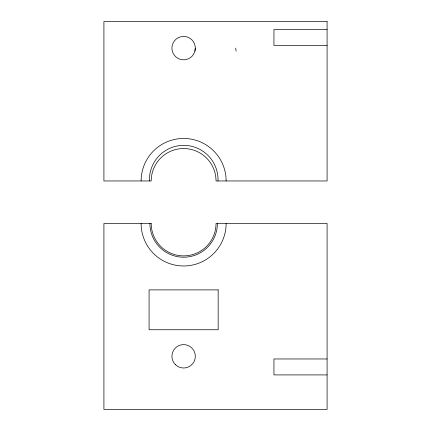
<?xml version="1.0" encoding="UTF-8"?>
<svg xmlns="http://www.w3.org/2000/svg" width="431" height="431" viewBox="0 0 431 431"><rect width="100%" height="100%" fill="white"/><g stroke="black" fill="none" stroke-linecap="round" stroke-linejoin="round"><path stroke-width="0.65" d="M195.308 48.121A11.691 11.691 0 0 1 177.771 58.244A11.691 11.691 0 0 1 177.771 37.993A11.691 11.691 0 0 1 195.308 48.121L194.909 51.144M327.086 29.518L273.949 29.518L273.949 45.46L327.086 45.46M327.086 358.969L273.949 358.969L273.949 374.911L327.086 374.911M235.692 48.121L236.091 51.144M149.46 180.961A34.297 34.297 0 0 1 183.73 145.36A34.297 34.297 0 0 1 218.005 180.961M141.109 180.961A42.507 42.507 0 0 1 183.617 138.453A42.507 42.507 0 0 1 226.13 180.961M226.13 223.468A42.507 42.507 0 0 1 183.617 265.981A42.507 42.507 0 0 1 141.109 223.468M217.386 223.468A33.742 33.742 0 0 1 183.644 257.21A33.742 33.742 0 0 1 149.902 223.468M327.086 21.55L103.914 21.55L103.914 180.961L151.206 180.961A32.411 32.411 0 0 1 183.617 148.55A32.411 32.411 0 0 1 216.033 180.961L327.086 180.961L327.086 21.55M151.206 223.468L103.914 223.468L103.914 409.45L327.086 409.45L327.086 223.468L216.033 223.468A32.411 32.411 0 0 1 183.617 255.885A32.411 32.411 0 0 1 151.206 223.468M218.156 289.891L149.078 289.891L149.078 329.742L218.156 329.742L218.156 289.891M175.352 364.578A11.691 11.691 0 0 0 194.909 359.341A11.691 11.691 0 0 0 180.594 345.021A11.691 11.691 0 0 0 175.352 364.578"/></g></svg>
